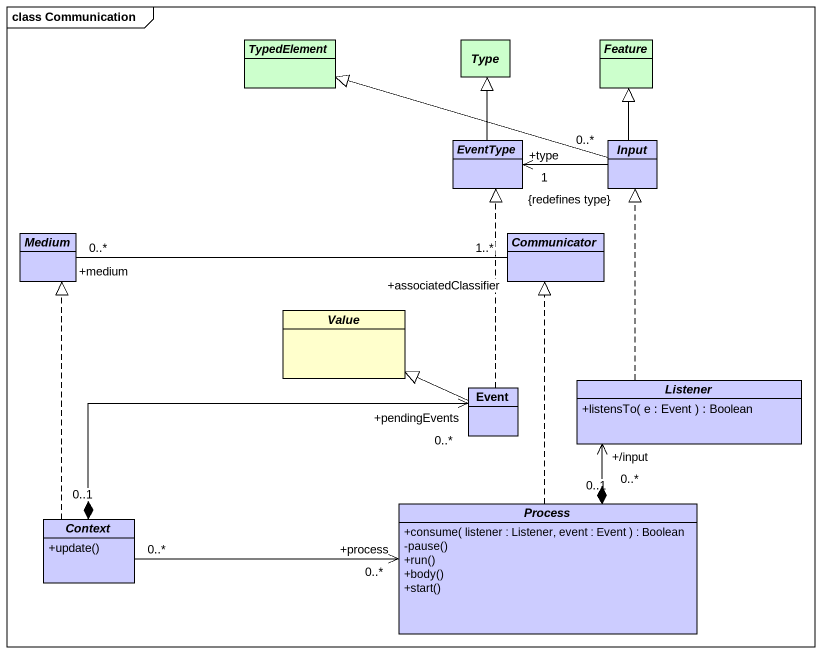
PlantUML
@startuml
mainframe class Communication
hide circle
hide empty members
skinparam classAttributeIconSize 0
abstract class TypedElement #CCFFCC
abstract class Type #CCFFCC
abstract class Feature #CCFFCC
abstract class EventType #CCCCFF
abstract class Input #CCCCFF
abstract class Medium #CCCCFF
abstract class Communicator #CCCCFF
abstract class Value
class Event #CCCCFF
abstract class Listener #CCCCFF {
  +listensTo( e : Event ) : Boolean
}
abstract class "Process" as Process_ #CCCCFF {
  +consume( listener : Listener, event : Event ) : Boolean
  -pause()
  +run()
  +body()
  +start()
}
abstract class Context #CCCCFF {
  +update()
}
EventType -up-|> Type
Input -left-|> TypedElement
Input -up-|> Feature
Input "0..*" -left-> "+type\n1\n{redefines type}" EventType
Medium "+medium\n0..*" -right- "+associatedClassifier\n1..*" Communicator
Event .up.|> EventType
Event -left-|> Value
Listener .up.|> Input
Process_ .up.|> Communicator
Process_ "0..1" *-up-> "+/input\n0..*" Listener
Context .up.|> Medium
Context "0..1" *-right-> "+pendingEvents\n0..*" Event
Context "0..*" -right-> "+process\n0..*" Process_
@enduml
